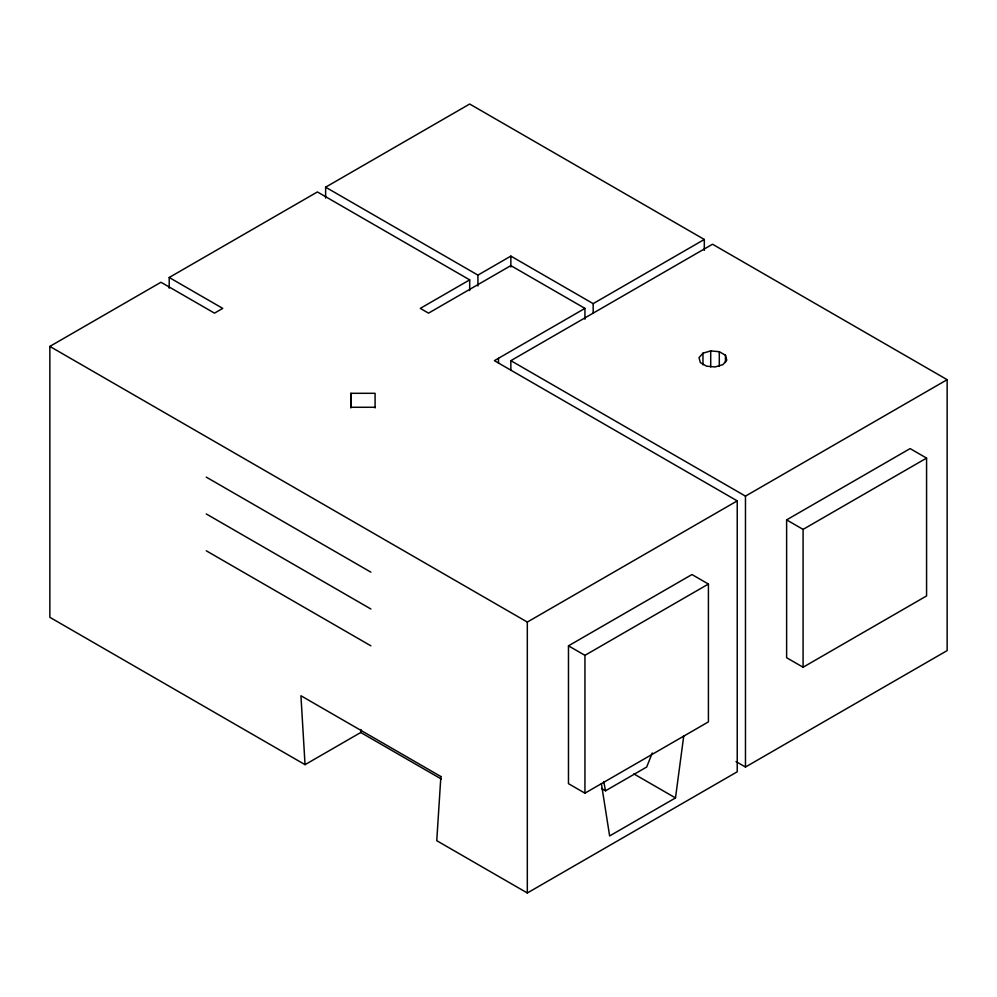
<?xml version="1.0" encoding="UTF-8"?>
<svg xmlns="http://www.w3.org/2000/svg" width="997" height="997" viewBox="0 0 997 997"><rect width="100%" height="100%" fill="white"/><g stroke="black" fill="none" stroke-linecap="round" stroke-linejoin="round"><path stroke-width="1.5" d="M375.084 407.935L375.084 393.304L350.882 393.304L350.882 407.275L375.084 407.275M440.873 776.538L436.761 840.695L527.313 892.976L737.232 771.79L737.232 500.88L494.387 360.665L584.94 308.385L584.94 319.239M169.216 288.183L169.216 277.49L222.73 308.385L214.492 313.145L160.978 282.251L49.85 346.408L49.85 617.317L305.045 764.662L360.74 732.496L360.939 729.468M601.403 783.667L609.628 835.947L675.492 797.924L683.718 736.135M652.287 752.984L646.679 767.029L605.515 790.795L601.527 788.49M702.96 353.187L699.009 357.661L700.368 362.609L706.524 366.161L715.111 366.946L722.862 364.665L726.801 360.204L725.442 355.244L719.298 351.692L710.711 350.907L702.96 353.187L702.96 364.877M169.216 277.49L317.395 191.947L469.687 279.87L469.687 290.563M325.62 198.067L325.62 187.187L469.687 104.024L704.306 239.467L704.306 250.372M469.687 279.87L420.298 308.385L428.523 313.145L510.85 265.613L584.94 308.385M325.62 187.187L477.924 275.122L510.85 256.104L593.165 303.636L704.306 239.467M510.85 370.012L510.85 360.665L712.531 244.228L947.15 379.683L947.15 650.592L745.469 767.029L736.023 761.583M49.85 346.408L527.313 622.066L737.232 500.88M510.85 360.665L745.469 496.12L947.15 379.683M568.477 645.832L691.955 574.546L708.418 584.043L708.418 721.878L584.94 793.176L568.477 783.667L568.477 645.832L584.94 655.341L708.418 584.043M786.621 519.886L910.111 448.6L926.574 458.097L926.574 595.932L803.084 667.23L786.621 657.721L786.621 519.886L803.084 529.395L926.574 458.097M206.254 477.114L370.896 572.166M206.254 513.941L370.896 609.005M633.88 773.909L675.492 797.924M206.254 550.78L370.896 645.832M441.085 776.663L300.932 695.744L305.045 764.662M360.74 732.496L441.31 779.018M603.758 781.636L605.515 790.795M803.084 529.395L803.084 667.23M745.469 496.12L745.469 767.029M725.442 355.244L725.442 362.547M719.298 351.692L719.298 366.31M710.711 350.907L710.711 366.983M593.165 303.636L593.165 312.933M584.94 655.341L584.94 793.176M527.313 622.066L527.313 892.976M510.85 256.104L510.85 267.009M498.5 358.297L498.5 362.958M477.924 275.122L477.924 286.014M350.882 393.304L350.882 407.935"/></g></svg>
